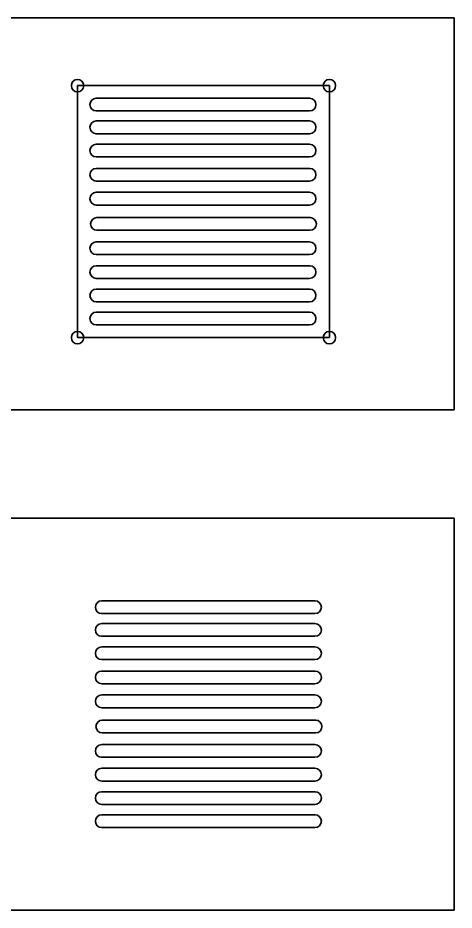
# Model space of a CAD drawing. Header units: inches. Extents: x 4 to 816, y 71 to 808.
# Drawn here: x 656.2 to 790.7, y 440.8 to 715.8 of the extents above; entities that cross this region are included whole.
import ezdxf

# ---------------------------------------------------------------- set-up
doc = ezdxf.new("R2010")
doc.units = ezdxf.units.IN
doc.header["$MEASUREMENT"] = 0
doc.layers.add('Layer 1', color=7, linetype='Continuous')

# ---------------------------------------------------------------- blocks, each defined once
blk = doc.blocks.new('block 41')
at = {"layer": 'Layer 1', "color": 240, "lineweight": 35, "true_color": 0xed1c24}
blk.add_lwpolyline([(441.79, 715.8), (790.74, 715.8), (790.74, 595.01), (441.79, 595.01)], dxfattribs=at)
blk = doc.blocks.new('block 79')
at = {"layer": 'Layer 1', "color": 140, "lineweight": 35, "true_color": 0x00adef}
blk.add_lwpolyline([(752.28, 617.26), (674.63, 617.26), (674.63, 694.91), (752.28, 694.91), (752.28, 617.26)], dxfattribs=at)
blk = doc.blocks.new('block 80')
at = {"layer": 'Layer 1', "color": 240, "lineweight": 35, "true_color": 0xed1c24}
blk.add_open_spline([(676.54, 694.91), (676.54, 693.85), (675.69, 692.99), (674.63, 692.99), (673.57, 692.99), (672.71, 693.85), (672.71, 694.91), (672.71, 695.97), (673.57, 696.82), (674.63, 696.82), (675.69, 696.82), (676.54, 695.97), (676.54, 694.91)], degree=3, knots=[0, 0, 0, 0, 1, 1, 1, 2, 2, 2, 3, 3, 3, 4, 4, 4, 4], dxfattribs=at)
blk = doc.blocks.new('block 81')
at = {"layer": 'Layer 1', "color": 240, "lineweight": 35, "true_color": 0xed1c24}
blk.add_open_spline([(754.2, 694.91), (754.2, 693.85), (753.34, 692.99), (752.28, 692.99), (751.22, 692.99), (750.36, 693.85), (750.36, 694.91), (750.36, 695.97), (751.22, 696.82), (752.28, 696.82), (753.34, 696.82), (754.2, 695.97), (754.2, 694.91)], degree=3, knots=[0, 0, 0, 0, 1, 1, 1, 2, 2, 2, 3, 3, 3, 4, 4, 4, 4], dxfattribs=at)
blk = doc.blocks.new('block 82')
at = {"layer": 'Layer 1', "color": 240, "lineweight": 35, "true_color": 0xed1c24}
blk.add_open_spline([(754.2, 617.26), (754.2, 616.2), (753.34, 615.34), (752.28, 615.34), (751.22, 615.34), (750.36, 616.2), (750.36, 617.26), (750.36, 618.31), (751.22, 619.17), (752.28, 619.17), (753.34, 619.17), (754.2, 618.31), (754.2, 617.26)], degree=3, knots=[0, 0, 0, 0, 1, 1, 1, 2, 2, 2, 3, 3, 3, 4, 4, 4, 4], dxfattribs=at)
blk = doc.blocks.new('block 83')
at = {"layer": 'Layer 1', "color": 240, "lineweight": 35, "true_color": 0xed1c24}
blk.add_open_spline([(676.54, 617.26), (676.54, 616.2), (675.69, 615.34), (674.63, 615.34), (673.57, 615.34), (672.71, 616.2), (672.71, 617.26), (672.71, 618.31), (673.57, 619.17), (674.63, 619.17), (675.69, 619.17), (676.54, 618.31), (676.54, 617.26)], degree=3, knots=[0, 0, 0, 0, 1, 1, 1, 2, 2, 2, 3, 3, 3, 4, 4, 4, 4], dxfattribs=at)
blk = doc.blocks.new('block 84')
at = {"layer": 'Layer 1', "color": 240, "lineweight": 35, "true_color": 0xed1c24}
blk.add_open_spline([(746.16, 687.12), (746.16, 687.12), (680.41, 687.12), (680.41, 687.12), (679.33, 687.12), (678.45, 688.01), (678.45, 689.08), (678.45, 690.16), (679.33, 691.05), (680.41, 691.05), (680.41, 691.05), (746.16, 691.05), (746.16, 691.05), (747.23, 691.05), (748.12, 690.16), (748.12, 689.08), (748.12, 688.01), (747.23, 687.12), (746.16, 687.12)], degree=3, knots=[0, 0, 0, 0, 1, 1, 1, 2, 2, 2, 3, 3, 3, 4, 4, 4, 5, 5, 5, 6, 6, 6, 6], dxfattribs=at)
blk = doc.blocks.new('block 85')
at = {"layer": 'Layer 1', "color": 240, "lineweight": 35, "true_color": 0xed1c24}
blk.add_open_spline([(746.16, 680.1), (746.16, 680.1), (680.41, 680.1), (680.41, 680.1), (679.33, 680.1), (678.45, 680.99), (678.45, 682.07), (678.45, 683.14), (679.33, 684.03), (680.41, 684.03), (680.41, 684.03), (746.16, 684.03), (746.16, 684.03), (747.23, 684.03), (748.12, 683.14), (748.12, 682.07), (748.12, 680.99), (747.23, 680.1), (746.16, 680.1)], degree=3, knots=[0, 0, 0, 0, 1, 1, 1, 2, 2, 2, 3, 3, 3, 4, 4, 4, 5, 5, 5, 6, 6, 6, 6], dxfattribs=at)
blk = doc.blocks.new('block 86')
at = {"layer": 'Layer 1', "color": 240, "lineweight": 35, "true_color": 0xed1c24}
blk.add_open_spline([(746.16, 672.92), (746.16, 672.92), (680.41, 672.92), (680.41, 672.92), (679.33, 672.92), (678.45, 673.8), (678.45, 674.88), (678.45, 675.96), (679.33, 676.84), (680.41, 676.84), (680.41, 676.84), (746.16, 676.84), (746.16, 676.84), (747.23, 676.84), (748.12, 675.96), (748.12, 674.88), (748.12, 673.8), (747.23, 672.92), (746.16, 672.92)], degree=3, knots=[0, 0, 0, 0, 1, 1, 1, 2, 2, 2, 3, 3, 3, 4, 4, 4, 5, 5, 5, 6, 6, 6, 6], dxfattribs=at)
blk = doc.blocks.new('block 87')
at = {"layer": 'Layer 1', "color": 240, "lineweight": 35, "true_color": 0xed1c24}
blk.add_open_spline([(746.16, 665.48), (746.16, 665.48), (680.41, 665.48), (680.41, 665.48), (679.33, 665.48), (678.45, 666.36), (678.45, 667.44), (678.45, 668.52), (679.33, 669.4), (680.41, 669.4), (680.41, 669.4), (746.16, 669.4), (746.16, 669.4), (747.23, 669.4), (748.12, 668.52), (748.12, 667.44), (748.12, 666.36), (747.23, 665.48), (746.16, 665.48)], degree=3, knots=[0, 0, 0, 0, 1, 1, 1, 2, 2, 2, 3, 3, 3, 4, 4, 4, 5, 5, 5, 6, 6, 6, 6], dxfattribs=at)
blk = doc.blocks.new('block 88')
at = {"layer": 'Layer 1', "color": 240, "lineweight": 35, "true_color": 0xed1c24}
blk.add_open_spline([(746.16, 658.11), (746.16, 658.11), (680.41, 658.11), (680.41, 658.11), (679.33, 658.11), (678.45, 658.99), (678.45, 660.07), (678.45, 661.15), (679.33, 662.04), (680.41, 662.04), (680.41, 662.04), (746.16, 662.04), (746.16, 662.04), (747.23, 662.04), (748.12, 661.15), (748.12, 660.07), (748.12, 658.99), (747.23, 658.11), (746.16, 658.11)], degree=3, knots=[0, 0, 0, 0, 1, 1, 1, 2, 2, 2, 3, 3, 3, 4, 4, 4, 5, 5, 5, 6, 6, 6, 6], dxfattribs=at)
blk = doc.blocks.new('block 89')
at = {"layer": 'Layer 1', "color": 240, "lineweight": 35, "true_color": 0xed1c24}
blk.add_open_spline([(746.32, 650.35), (746.32, 650.35), (680.58, 650.35), (680.58, 650.35), (679.5, 650.35), (678.62, 651.23), (678.62, 652.31), (678.62, 653.39), (679.5, 654.27), (680.58, 654.27), (680.58, 654.27), (746.32, 654.27), (746.32, 654.27), (747.4, 654.27), (748.29, 653.39), (748.29, 652.31), (748.29, 651.23), (747.4, 650.35), (746.32, 650.35)], degree=3, knots=[0, 0, 0, 0, 1, 1, 1, 2, 2, 2, 3, 3, 3, 4, 4, 4, 5, 5, 5, 6, 6, 6, 6], dxfattribs=at)
blk = doc.blocks.new('block 90')
at = {"layer": 'Layer 1', "color": 240, "lineweight": 35, "true_color": 0xed1c24}
blk.add_open_spline([(746.16, 642.82), (746.16, 642.82), (680.41, 642.82), (680.41, 642.82), (679.33, 642.82), (678.45, 643.7), (678.45, 644.78), (678.45, 645.86), (679.33, 646.74), (680.41, 646.74), (680.41, 646.74), (746.16, 646.74), (746.16, 646.74), (747.23, 646.74), (748.12, 645.86), (748.12, 644.78), (748.12, 643.7), (747.23, 642.82), (746.16, 642.82)], degree=3, knots=[0, 0, 0, 0, 1, 1, 1, 2, 2, 2, 3, 3, 3, 4, 4, 4, 5, 5, 5, 6, 6, 6, 6], dxfattribs=at)
blk = doc.blocks.new('block 91')
at = {"layer": 'Layer 1', "color": 240, "lineweight": 35, "true_color": 0xed1c24}
blk.add_open_spline([(746.16, 635.5), (746.16, 635.5), (680.41, 635.5), (680.41, 635.5), (679.33, 635.5), (678.45, 636.38), (678.45, 637.46), (678.45, 638.54), (679.33, 639.42), (680.41, 639.42), (680.41, 639.42), (746.16, 639.42), (746.16, 639.42), (747.23, 639.42), (748.12, 638.54), (748.12, 637.46), (748.12, 636.38), (747.23, 635.5), (746.16, 635.5)], degree=3, knots=[0, 0, 0, 0, 1, 1, 1, 2, 2, 2, 3, 3, 3, 4, 4, 4, 5, 5, 5, 6, 6, 6, 6], dxfattribs=at)
blk = doc.blocks.new('block 92')
at = {"layer": 'Layer 1', "color": 240, "lineweight": 35, "true_color": 0xed1c24}
blk.add_open_spline([(746.16, 628.28), (746.16, 628.28), (680.41, 628.28), (680.41, 628.28), (679.33, 628.28), (678.45, 629.16), (678.45, 630.24), (678.45, 631.32), (679.33, 632.2), (680.41, 632.2), (680.41, 632.2), (746.16, 632.2), (746.16, 632.2), (747.23, 632.2), (748.12, 631.32), (748.12, 630.24), (748.12, 629.16), (747.23, 628.28), (746.16, 628.28)], degree=3, knots=[0, 0, 0, 0, 1, 1, 1, 2, 2, 2, 3, 3, 3, 4, 4, 4, 5, 5, 5, 6, 6, 6, 6], dxfattribs=at)
blk = doc.blocks.new('block 93')
at = {"layer": 'Layer 1', "color": 240, "lineweight": 35, "true_color": 0xed1c24}
blk.add_open_spline([(746.16, 621.17), (746.16, 621.17), (680.41, 621.17), (680.41, 621.17), (679.33, 621.17), (678.45, 622.06), (678.45, 623.14), (678.45, 624.22), (679.33, 625.1), (680.41, 625.1), (680.41, 625.1), (746.16, 625.1), (746.16, 625.1), (747.23, 625.1), (748.12, 624.22), (748.12, 623.14), (748.12, 622.06), (747.23, 621.17), (746.16, 621.17)], degree=3, knots=[0, 0, 0, 0, 1, 1, 1, 2, 2, 2, 3, 3, 3, 4, 4, 4, 5, 5, 5, 6, 6, 6, 6], dxfattribs=at)
blk = doc.blocks.new('block 180')
at = {"layer": 'Layer 1', "color": 240, "lineweight": 35, "true_color": 0xed1c24}
blk.add_lwpolyline([(441.79, 561.61), (790.74, 561.61), (790.74, 440.81), (441.79, 440.81)], dxfattribs=at)
blk = doc.blocks.new('block 202')
at = {"layer": 'Layer 1', "color": 240, "lineweight": 35, "true_color": 0xed1c24}
blk.add_open_spline([(747.83, 532.22), (747.83, 532.22), (682.09, 532.22), (682.09, 532.22), (681.01, 532.22), (680.13, 533.1), (680.13, 534.18), (680.13, 535.26), (681.01, 536.15), (682.09, 536.15), (682.09, 536.15), (747.83, 536.15), (747.83, 536.15), (748.91, 536.15), (749.79, 535.26), (749.79, 534.18), (749.79, 533.1), (748.91, 532.22), (747.83, 532.22)], degree=3, knots=[0, 0, 0, 0, 1, 1, 1, 2, 2, 2, 3, 3, 3, 4, 4, 4, 5, 5, 5, 6, 6, 6, 6], dxfattribs=at)
blk = doc.blocks.new('block 203')
at = {"layer": 'Layer 1', "color": 240, "lineweight": 35, "true_color": 0xed1c24}
blk.add_open_spline([(747.83, 525.2), (747.83, 525.2), (682.09, 525.2), (682.09, 525.2), (681.01, 525.2), (680.13, 526.08), (680.13, 527.16), (680.13, 528.24), (681.01, 529.13), (682.09, 529.13), (682.09, 529.13), (747.83, 529.13), (747.83, 529.13), (748.91, 529.13), (749.79, 528.24), (749.79, 527.16), (749.79, 526.08), (748.91, 525.2), (747.83, 525.2)], degree=3, knots=[0, 0, 0, 0, 1, 1, 1, 2, 2, 2, 3, 3, 3, 4, 4, 4, 5, 5, 5, 6, 6, 6, 6], dxfattribs=at)
blk = doc.blocks.new('block 204')
at = {"layer": 'Layer 1', "color": 240, "lineweight": 35, "true_color": 0xed1c24}
blk.add_open_spline([(747.83, 518.02), (747.83, 518.02), (682.09, 518.02), (682.09, 518.02), (681.01, 518.02), (680.13, 518.9), (680.13, 519.98), (680.13, 521.06), (681.01, 521.94), (682.09, 521.94), (682.09, 521.94), (747.83, 521.94), (747.83, 521.94), (748.91, 521.94), (749.79, 521.06), (749.79, 519.98), (749.79, 518.9), (748.91, 518.02), (747.83, 518.02)], degree=3, knots=[0, 0, 0, 0, 1, 1, 1, 2, 2, 2, 3, 3, 3, 4, 4, 4, 5, 5, 5, 6, 6, 6, 6], dxfattribs=at)
blk = doc.blocks.new('block 205')
at = {"layer": 'Layer 1', "color": 240, "lineweight": 35, "true_color": 0xed1c24}
blk.add_open_spline([(747.83, 510.58), (747.83, 510.58), (682.09, 510.58), (682.09, 510.58), (681.01, 510.58), (680.13, 511.46), (680.13, 512.54), (680.13, 513.62), (681.01, 514.5), (682.09, 514.5), (682.09, 514.5), (747.83, 514.5), (747.83, 514.5), (748.91, 514.5), (749.79, 513.62), (749.79, 512.54), (749.79, 511.46), (748.91, 510.58), (747.83, 510.58)], degree=3, knots=[0, 0, 0, 0, 1, 1, 1, 2, 2, 2, 3, 3, 3, 4, 4, 4, 5, 5, 5, 6, 6, 6, 6], dxfattribs=at)
blk = doc.blocks.new('block 206')
at = {"layer": 'Layer 1', "color": 240, "lineweight": 35, "true_color": 0xed1c24}
blk.add_open_spline([(747.83, 503.21), (747.83, 503.21), (682.09, 503.21), (682.09, 503.21), (681.01, 503.21), (680.13, 504.09), (680.13, 505.17), (680.13, 506.25), (681.01, 507.13), (682.09, 507.13), (682.09, 507.13), (747.83, 507.13), (747.83, 507.13), (748.91, 507.13), (749.79, 506.25), (749.79, 505.17), (749.79, 504.09), (748.91, 503.21), (747.83, 503.21)], degree=3, knots=[0, 0, 0, 0, 1, 1, 1, 2, 2, 2, 3, 3, 3, 4, 4, 4, 5, 5, 5, 6, 6, 6, 6], dxfattribs=at)
blk = doc.blocks.new('block 207')
at = {"layer": 'Layer 1', "color": 240, "lineweight": 35, "true_color": 0xed1c24}
blk.add_open_spline([(748, 495.44), (748, 495.44), (682.26, 495.44), (682.26, 495.44), (681.18, 495.44), (680.3, 496.33), (680.3, 497.41), (680.3, 498.49), (681.18, 499.37), (682.26, 499.37), (682.26, 499.37), (748, 499.37), (748, 499.37), (749.08, 499.37), (749.96, 498.49), (749.96, 497.41), (749.96, 496.33), (749.08, 495.44), (748, 495.44)], degree=3, knots=[0, 0, 0, 0, 1, 1, 1, 2, 2, 2, 3, 3, 3, 4, 4, 4, 5, 5, 5, 6, 6, 6, 6], dxfattribs=at)
blk = doc.blocks.new('block 208')
at = {"layer": 'Layer 1', "color": 240, "lineweight": 35, "true_color": 0xed1c24}
blk.add_open_spline([(747.83, 487.92), (747.83, 487.92), (682.09, 487.92), (682.09, 487.92), (681.01, 487.92), (680.13, 488.8), (680.13, 489.88), (680.13, 490.96), (681.01, 491.84), (682.09, 491.84), (682.09, 491.84), (747.83, 491.84), (747.83, 491.84), (748.91, 491.84), (749.79, 490.96), (749.79, 489.88), (749.79, 488.8), (748.91, 487.92), (747.83, 487.92)], degree=3, knots=[0, 0, 0, 0, 1, 1, 1, 2, 2, 2, 3, 3, 3, 4, 4, 4, 5, 5, 5, 6, 6, 6, 6], dxfattribs=at)
blk = doc.blocks.new('block 209')
at = {"layer": 'Layer 1', "color": 240, "lineweight": 35, "true_color": 0xed1c24}
blk.add_open_spline([(747.83, 480.6), (747.83, 480.6), (682.09, 480.6), (682.09, 480.6), (681.01, 480.6), (680.13, 481.48), (680.13, 482.56), (680.13, 483.64), (681.01, 484.52), (682.09, 484.52), (682.09, 484.52), (747.83, 484.52), (747.83, 484.52), (748.91, 484.52), (749.79, 483.64), (749.79, 482.56), (749.79, 481.48), (748.91, 480.6), (747.83, 480.6)], degree=3, knots=[0, 0, 0, 0, 1, 1, 1, 2, 2, 2, 3, 3, 3, 4, 4, 4, 5, 5, 5, 6, 6, 6, 6], dxfattribs=at)
blk = doc.blocks.new('block 210')
at = {"layer": 'Layer 1', "color": 240, "lineweight": 35, "true_color": 0xed1c24}
blk.add_open_spline([(747.83, 473.38), (747.83, 473.38), (682.09, 473.38), (682.09, 473.38), (681.01, 473.38), (680.13, 474.26), (680.13, 475.34), (680.13, 476.42), (681.01, 477.3), (682.09, 477.3), (682.09, 477.3), (747.83, 477.3), (747.83, 477.3), (748.91, 477.3), (749.79, 476.42), (749.79, 475.34), (749.79, 474.26), (748.91, 473.38), (747.83, 473.38)], degree=3, knots=[0, 0, 0, 0, 1, 1, 1, 2, 2, 2, 3, 3, 3, 4, 4, 4, 5, 5, 5, 6, 6, 6, 6], dxfattribs=at)
blk = doc.blocks.new('block 211')
at = {"layer": 'Layer 1', "color": 240, "lineweight": 35, "true_color": 0xed1c24}
blk.add_open_spline([(747.83, 466.27), (747.83, 466.27), (682.09, 466.27), (682.09, 466.27), (681.01, 466.27), (680.13, 467.16), (680.13, 468.24), (680.13, 469.31), (681.01, 470.2), (682.09, 470.2), (682.09, 470.2), (747.83, 470.2), (747.83, 470.2), (748.91, 470.2), (749.79, 469.31), (749.79, 468.24), (749.79, 467.16), (748.91, 466.27), (747.83, 466.27)], degree=3, knots=[0, 0, 0, 0, 1, 1, 1, 2, 2, 2, 3, 3, 3, 4, 4, 4, 5, 5, 5, 6, 6, 6, 6], dxfattribs=at)

msp = doc.modelspace()

# ---------------------------------------------------------------- block references
at = {"layer": 'Layer 1'}
for name in ['block 41', 'block 80', 'block 81', 'block 79', 'block 84', 'block 85', 'block 86', 'block 87', 'block 88', 'block 89', 'block 90', 'block 91', 'block 92', 'block 93', 'block 83', 'block 82', 'block 180', 'block 202', 'block 203', 'block 204', 'block 205', 'block 206', 'block 207', 'block 208', 'block 209', 'block 210', 'block 211']:
    msp.add_blockref(name, (0, 0), dxfattribs=at)

doc.saveas('drawing.dxf')
